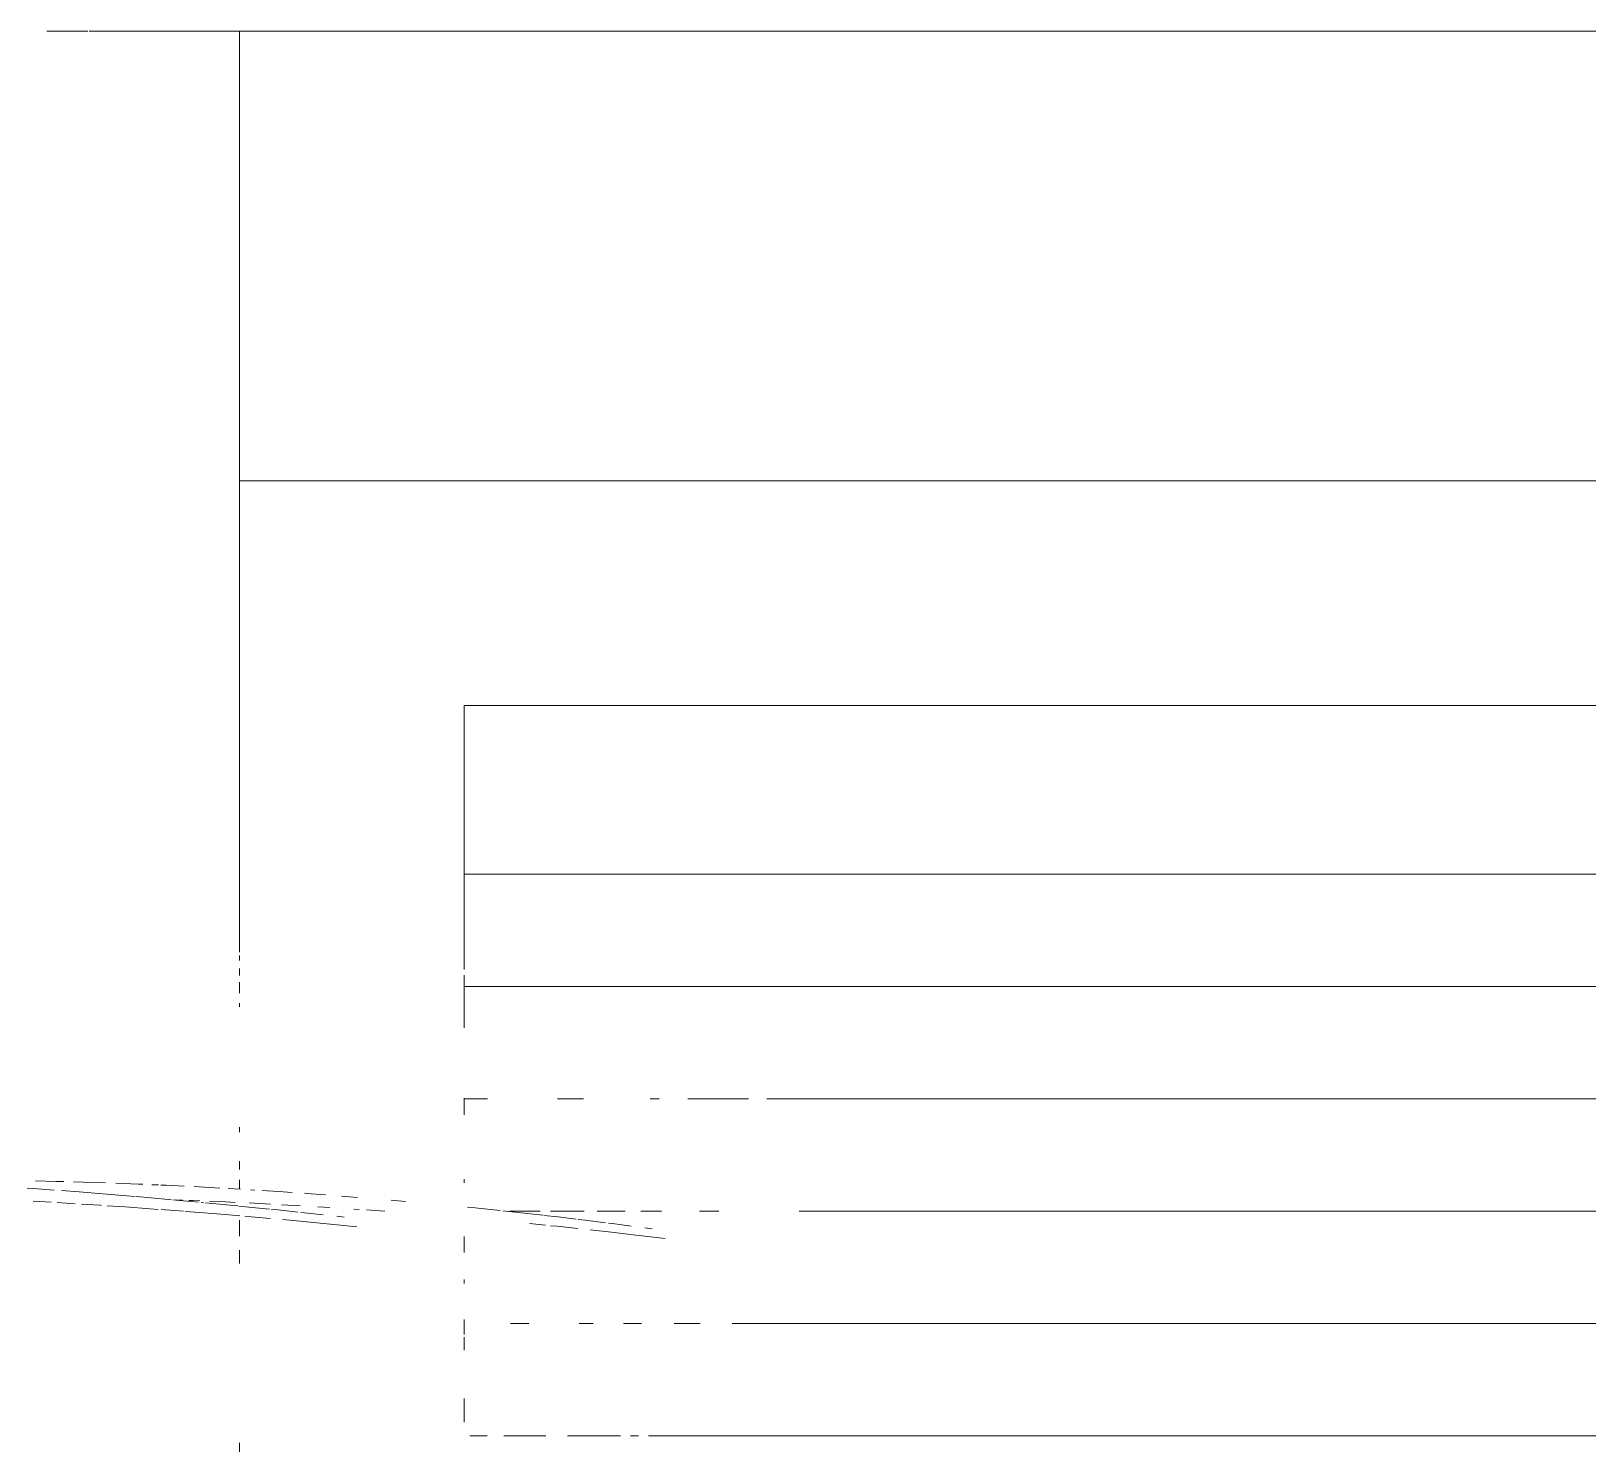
# Model space of a CAD drawing. Header units: millimetres. Extents: x -67152 to -48359, y -6192 to 21191.
# Drawn here: x -58862.4 to -58516.1, y 917 to 1233 of the extents above; entities that cross this region are included whole.
import ezdxf

# ---------------------------------------------------------------- set-up
doc = ezdxf.new("R2010")
doc.units = ezdxf.units.MM
doc.layers.add('G-IMPT', color=8, linetype='Continuous', lineweight=9)
doc.layers.add('I-FURN', color=30, linetype='Continuous', lineweight=9)

# ---------------------------------------------------------------- blocks, each defined once
blk = doc.blocks.new('LR2371_Conjunto_Estar_Externo_932 - RM-palem_elek_dwg-V21-Nivel 1 Oficinas')
at = {"layer": 'G-IMPT'}
for p, q in [((-1875, -73.4), (-1846.9, -76.8)), ((-1817.3, -80.3), (-1846.3, -76.9)), ((-1817.3, -80.3), (-1794.4, -82.8)), ((-1853.3, -85.1), (-1861, -84)), ((-1818.2, -89.7), (-1838.6, -87)), ((-1814.1, -90.2), (-1818.2, -89.7)), ((-1789, -93.3), (-1810.7, -90.6)), ((-1781.4, -94.2), (-1789, -93.3)), ((-1758.5, -86.7), (-1780.8, -84.3)), ((-1759.6, -96.8), (-1779.2, -94.5)), ((-1744.3, -98.5), (-1759.6, -96.8)), ((-1758.5, -86.7), (-1751.5, -87.4)), ((-1745.9, -88), (-1728.9, -89.7)), ((-1729.9, -100.2), (-1743.1, -98.7)), ((-1700.1, -103.4), (-1729.9, -100.2)), ((-1542.6, -86.3), (-1514.4, -89.1)), ((-1521.1, -97.5), (-1528.8, -96.7)), ((-1488.6, -91.5), (-1513.7, -89.2)), ((-1486.3, -101.3), (-1506.4, -99.1)), ((-1485, -91.9), (-1488.3, -91.6)), ((-1485, -91.9), (-1462.7, -93.9)), ((-1428.5, -97), (-1449.7, -95.1)), ((-1428.5, -97), (-1421.9, -97.5)), ((-1416.6, -98), (-1400.7, -99.3)), ((-1373.2, -101.6), (-1400.7, -99.3)), ((-1670.2, -106.5), (-1697.3, -103.7)), ((-1662, -107.3), (-1670.2, -106.5)), ((-1579.6, -115), (-1595, -113.6)), ((-1572.8, -103), (-1553.2, -104.4)), ((-1539.3, -105.3), (-1545, -104.9)), ((-1513.4, -107), (-1500.4, -107.8)), ((-1482.3, -101.7), (-1486.3, -101.3)), ((-1461.4, -110), (-1481.5, -108.9)), ((-1457.9, -104.3), (-1478.9, -102.1)), ((-1450.6, -105), (-1457.9, -104.3)), ((-1449.5, -110.7), (-1426.4, -111.9)), ((-1429.8, -107.1), (-1448.5, -105.2)), ((-1415.5, -108.6), (-1429.8, -107.1)), ((-1402.1, -109.9), (-1414.4, -108.7)), ((-1396, -113.3), (-1411.3, -112.5)), ((-1379.6, -112), (-1402.1, -109.9)), ((-1396, -113.3), (-1383.6, -113.8)), ((-1374.7, -112.5), (-1377.3, -112.2)), ((-1373.5, -114.2), (-1365.8, -114.5)), ((-1373.2, -101.6), (-1357.4, -102.8)), ((-1347.6, -115), (-1372, -112.7)), ((-1361.5, -114.7), (-1365.8, -114.5)), ((-1355.7, -103), (-1346.1, -103.7)), ((-1347.6, -115.2), (-1354.5, -114.9)), ((-1344.4, -115.3), (-1347.6, -115)), ((-1331.5, -104.8), (-1346.1, -103.7)), ((-1320.9, -117.4), (-1342.9, -115.4)), ((-1319.3, -105.7), (-1328.4, -105)), ((-1304.7, -118.8), (-1320.9, -117.4)), ((-1319.3, -105.7), (-1293, -107.6)), ((-1273.4, -108.9), (-1292.3, -107.6)), ((-1267, -109.3), (-1266.3, -109.4)), ((-1265.9, -109.4), (-1245.9, -110.7)), ((-1219.6, -112.3), (-1239, -111.1)), ((-1213, -112.6), (-1193.6, -113.7)), ((-1526.1, -119.3), (-1543.4, -117.9)), ((-1488.5, -122.1), (-1508.7, -120.6)), ((-1486.2, -122.3), (-1488.5, -122.1)), ((-1458.1, -124.2), (-1473, -123.2)), ((-1440.5, -125.3), (-1458.1, -124.2)), ((-1427.8, -126.1), (-1432.8, -125.8)), ((-1404, -127.5), (-1417, -126.7)), ((-1367.3, -129.5), (-1395, -128)), ((-1337.2, -131), (-1356.5, -130)), ((-1331.1, -131.2), (-1337.2, -131)), ((-1321.4, -131.6), (-1328.9, -131.3)), ((-1307.2, -132.3), (-1311.9, -132)), ((-1282.6, -133.2), (-1307.2, -132.3)), ((-1294.6, -119.6), (-1303.5, -118.9)), ((-1268.7, -121.8), (-1294.6, -119.6)), ((-1247.6, -134.4), (-1271.7, -133.6)), ((-1243.2, -123.8), (-1268.7, -121.8)), ((-1224.1, -125.2), (-1243.2, -123.8)), ((-1193.7, -127.4), (-1216.4, -125.8)), ((-1187, -127.8), (-1193.7, -127.4)), ((-1237, -134.7), (-1247.6, -134.4)), ((-1218.2, -135.2), (-1226.7, -135)), ((-1196.1, -135.7), (-1218.2, -135.2))]:
    blk.add_line(p, q, dxfattribs=at)
blk = doc.blocks.new('LR2371_Conjunto_Estar_Externo_932 - LR2371_Conjunto_Estar_Externo_932-3557151-Nivel 1 Oficinas')
at = {"layer": 'I-FURN'}
for p, q in [((2100, -283.96), (2100, -285.97)), ((2009, -287.5), (691, -287.5)), ((2012.97, -287.5), (2011.22, -287.5)), ((2027.05, -287.5), (2015.23, -287.5)), ((2041.2, -287.5), (2031.85, -287.5)), ((2048.71, -287.5), (2044.91, -287.5)), ((2050, -290.56), (2050, -295.83)), ((2050, -295.83), (2050, -290.56)), ((2050, -306.59), (2050, -309.5)), ((2050, -309.5), (2050, -306.59)), ((2050, -310.1), (2050, -313.37)), ((2050, -312.5), (2050, -310.1)), ((709.62, -312.5), (1990.38, -312.5)), ((1997.49, -312.5), (2003.3, -312.5)), ((2010.58, -312.5), (2014.55, -312.5)), ((2021.31, -312.5), (2024.45, -312.5)), ((2035.65, -312.5), (2039.68, -312.5)), ((2050, -321.4), (2050, -322.33)), ((2050, -328.27), (2050, -331.85)), ((2100, -325.89), (2100, -328.79)), ((2100, -331.96), (2100, -335.53)), ((1975.44, -337.5), (724.56, -337.5)), ((1997.64, -337.5), (1993.38, -337.5)), ((2010.71, -337.5), (2006.08, -337.5)), ((2020.43, -337.5), (2014.18, -337.5)), ((2030.78, -337.5), (2023.29, -337.5)), ((2039.88, -337.5), (2033.08, -337.5)), ((2100, -342.4), (2100, -344.47)), ((2050, -343.77), (2050, -344.61)), ((2050, -344.61), (2050, -343.77)), ((2100, -346.79), (2100, -348.65)), ((2100, -355.06), (2100, -356.16)), ((2050, -358.92), (2050, -362.66)), ((2050, -362.5), (2050, -358.92)), ((717.33, -362.5), (1982.67, -362.5)), ((1986.74, -362.5), (2000.24, -362.5)), ((2006.59, -362.5), (2008.6, -362.5)), ((2023.47, -362.5), (2029.22, -362.5)), ((2044.78, -362.5), (2050, -362.5)), ((2050, -378.3), (2050, -389.99)), ((2100, -382.98), (2100, -383.77)), ((2050, -387.5), (650, -387.5)), ((2050, -389.99), (2050, -387.5)), ((2100, -385.98), (2100, -388.42)), ((2050, -391.25), (2050, -450)), ((2050, -412.5), (2050, -391.25)), ((2100, -389.96), (2100, -391.5)), ((2100, -393.27), (2100, -394.34)), ((2100, -395.08), (2100, -600)), ((650, -412.5), (2050, -412.5)), ((2050, -450), (650, -450)), ((600, -500), (2100, -500)), ((600, -600), (2100, -600)), ((2100, -600), (2133.45, -600)), ((2133.73, -600), (2142.88, -600))]:
    blk.add_line(p, q, dxfattribs=at)
at = {"xscale": 0.2063269555025896, "yscale": 0.2063269555025896, "zscale": 0.2063269555025896}
blk.add_blockref('LR2371_Conjunto_Estar_Externo_932 - RM-palem_elek_dwg-V21-Nivel 1 Oficinas', (2392.17, -316.24), dxfattribs=at)

msp = doc.modelspace()

# ---------------------------------------------------------------- block references
at = {"layer": 'I-FURN', "rotation": 180}
msp.add_blockref('LR2371_Conjunto_Estar_Externo_932 - LR2371_Conjunto_Estar_Externo_932-3557151-Nivel 1 Oficinas', (-56716.06, 633.03), dxfattribs=at)

doc.saveas('drawing.dxf')
